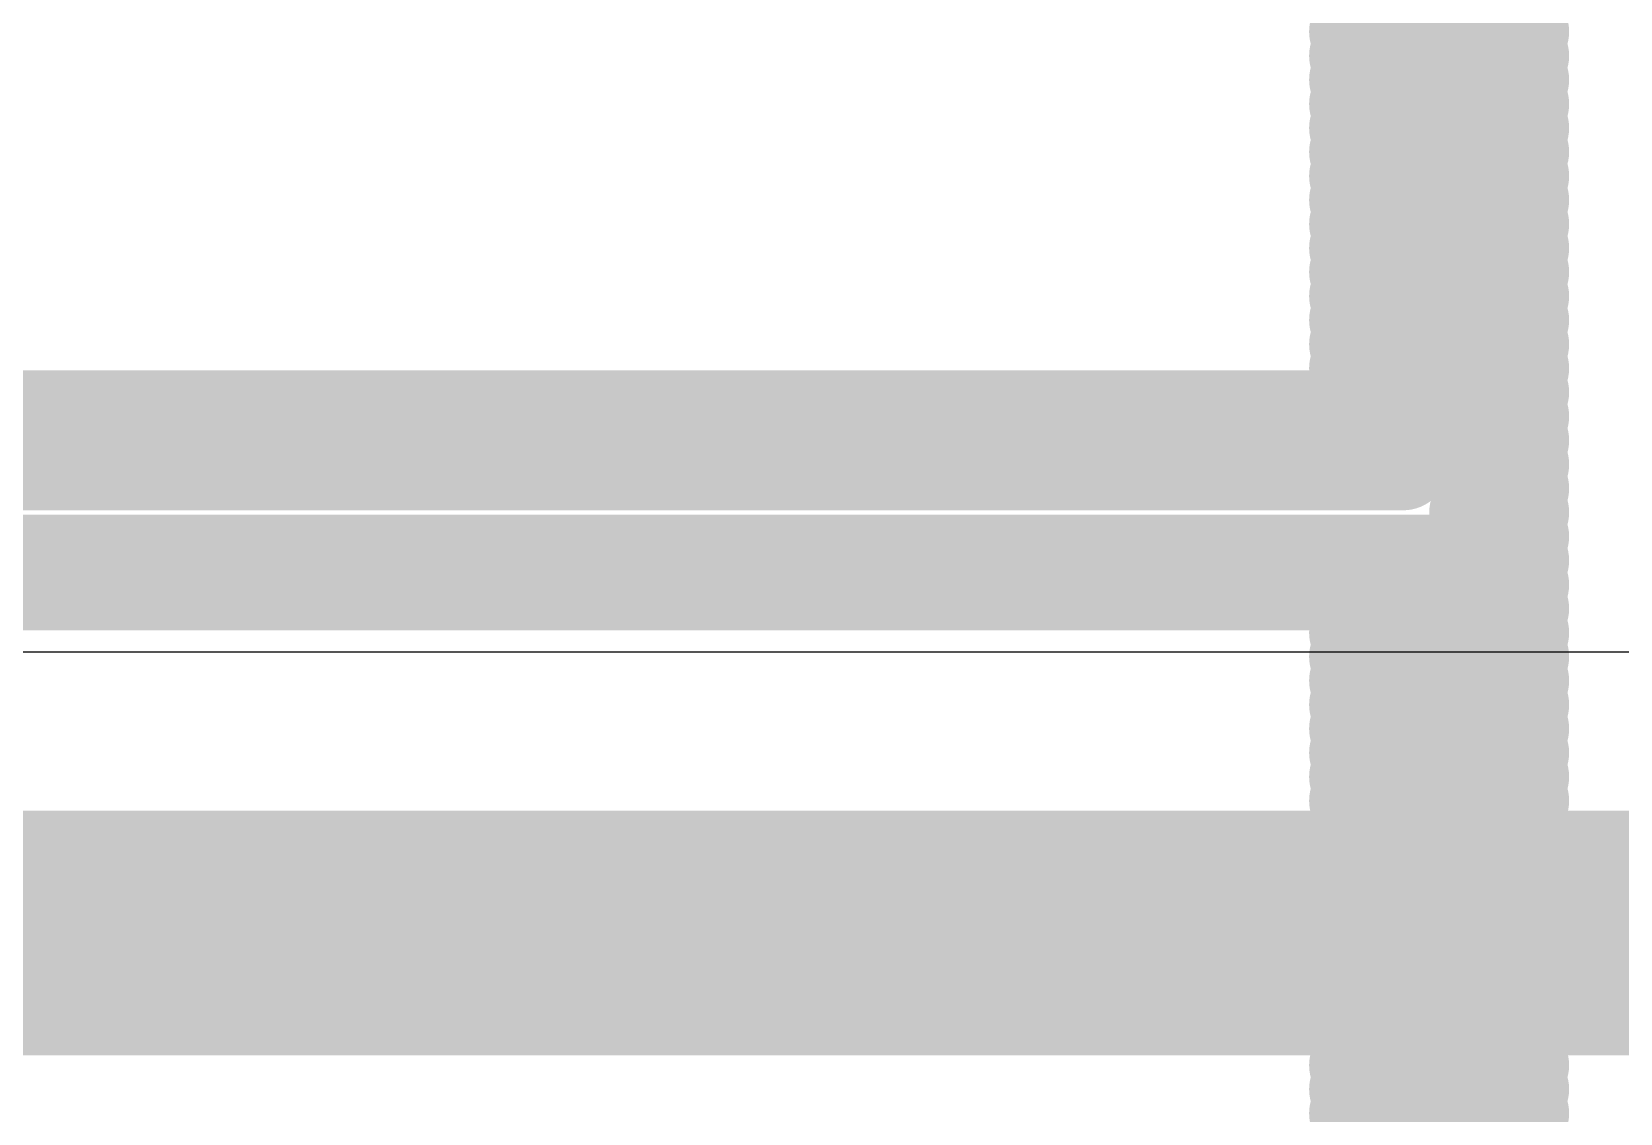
# Model space of a CAD drawing. Header units: inches. Extents: x -4 to 389, y 0 to 108.
# Drawn here: x 35.989 to 37.308, y 9.985 to 10.882 of the extents above; entities that cross this region are included whole.
import ezdxf

# ---------------------------------------------------------------- set-up
doc = ezdxf.new("R2010")
doc.units = ezdxf.units.IN
doc.layers.add('Bottom Layer', color=5, linetype='Continuous')
doc.layers.add('Bottom Overlay', color=54, linetype='Continuous')

msp = doc.modelspace()

# ---------------------------------------------------------------- linework, layer by layer
at = {"layer": 'Bottom Layer'}
msp.add_line((42.5594, 10.3677), (31.0642, 10.3677), dxfattribs=at)
msp.add_lwpolyline([(31.0642, 10.1346, 0.2032, 0.2032, 0), (43.4848, 10.1346, 0.2032, 0.2032, 0)], format="xyseb", dxfattribs=at)
at = {"layer": 'Bottom Overlay'}
for points in [[(37.0876, 10.9023, 0.0762, 0.0762, 0), (37.1474, 10.9023, 0.0762, 0.0762, 0)], [(37.1873, 10.9023, 0.0762, 0.0762, 0), (37.2271, 10.9023, 0.0762, 0.0762, 0)], [(37.0876, 10.8824, 0.0762, 0.0762, 0), (37.1474, 10.8824, 0.0762, 0.0762, 0)], [(37.1873, 10.8824, 0.0762, 0.0762, 0), (37.2271, 10.8824, 0.0762, 0.0762, 0)], [(37.0876, 10.8624, 0.0762, 0.0762, 0), (37.1474, 10.8624, 0.0762, 0.0762, 0)], [(37.1873, 10.8624, 0.0762, 0.0762, 0), (37.2271, 10.8624, 0.0762, 0.0762, 0)], [(37.0876, 10.8425, 0.0762, 0.0762, 0), (37.1474, 10.8425, 0.0762, 0.0762, 0)], [(37.1873, 10.8425, 0.0762, 0.0762, 0), (37.2271, 10.8425, 0.0762, 0.0762, 0)], [(37.0876, 10.8225, 0.0762, 0.0762, 0), (37.1474, 10.8225, 0.0762, 0.0762, 0)], [(37.1873, 10.8225, 0.0762, 0.0762, 0), (37.2271, 10.8225, 0.0762, 0.0762, 0)], [(37.0876, 10.8026, 0.0762, 0.0762, 0), (37.1474, 10.8026, 0.0762, 0.0762, 0)], [(37.1873, 10.8026, 0.0762, 0.0762, 0), (37.2271, 10.8026, 0.0762, 0.0762, 0)], [(37.0876, 10.7827, 0.0762, 0.0762, 0), (37.1474, 10.7827, 0.0762, 0.0762, 0)], [(37.1873, 10.7827, 0.0762, 0.0762, 0), (37.2271, 10.7827, 0.0762, 0.0762, 0)], [(37.0876, 10.7627, 0.0762, 0.0762, 0), (37.1474, 10.7627, 0.0762, 0.0762, 0)], [(37.1873, 10.7627, 0.0762, 0.0762, 0), (37.2271, 10.7627, 0.0762, 0.0762, 0)], [(37.0876, 10.7428, 0.0762, 0.0762, 0), (37.1474, 10.7428, 0.0762, 0.0762, 0)], [(37.1873, 10.7428, 0.0762, 0.0762, 0), (37.2271, 10.7428, 0.0762, 0.0762, 0)], [(37.0876, 10.7228, 0.0762, 0.0762, 0), (37.1474, 10.7228, 0.0762, 0.0762, 0)], [(37.1873, 10.7228, 0.0762, 0.0762, 0), (37.2271, 10.7228, 0.0762, 0.0762, 0)], [(37.0876, 10.7029, 0.0762, 0.0762, 0), (37.1474, 10.7029, 0.0762, 0.0762, 0)], [(37.1873, 10.7029, 0.0762, 0.0762, 0), (37.2271, 10.7029, 0.0762, 0.0762, 0)], [(37.0876, 10.683, 0.0762, 0.0762, 0), (37.1474, 10.683, 0.0762, 0.0762, 0)], [(37.1873, 10.683, 0.0762, 0.0762, 0), (37.2271, 10.683, 0.0762, 0.0762, 0)], [(37.0876, 10.663, 0.0762, 0.0762, 0), (37.1474, 10.663, 0.0762, 0.0762, 0)], [(37.1873, 10.663, 0.0762, 0.0762, 0), (37.2271, 10.663, 0.0762, 0.0762, 0)], [(37.0876, 10.6431, 0.0762, 0.0762, 0), (37.1474, 10.6431, 0.0762, 0.0762, 0)], [(37.1873, 10.6431, 0.0762, 0.0762, 0), (37.2271, 10.6431, 0.0762, 0.0762, 0)], [(37.0876, 10.6231, 0.0762, 0.0762, 0), (37.1474, 10.6231, 0.0762, 0.0762, 0)], [(37.1873, 10.6231, 0.0762, 0.0762, 0), (37.2271, 10.6231, 0.0762, 0.0762, 0)], [(37.0876, 10.6032, 0.0762, 0.0762, 0), (37.1474, 10.6032, 0.0762, 0.0762, 0)], [(37.1873, 10.6032, 0.0762, 0.0762, 0), (37.2271, 10.6032, 0.0762, 0.0762, 0)], [(37.0876, 10.5833, 0.0762, 0.0762, 0), (37.1474, 10.5833, 0.0762, 0.0762, 0)], [(37.1873, 10.5833, 0.0762, 0.0762, 0), (37.2271, 10.5833, 0.0762, 0.0762, 0)], [(35.7915, 10.5633, 0.0762, 0.0762, 0), (37.1474, 10.5633, 0.0762, 0.0762, 0)], [(37.1873, 10.5633, 0.0762, 0.0762, 0), (37.2271, 10.5633, 0.0762, 0.0762, 0)], [(35.7915, 10.5434, 0.0762, 0.0762, 0), (37.1474, 10.5434, 0.0762, 0.0762, 0)], [(37.1873, 10.5434, 0.0762, 0.0762, 0), (37.2271, 10.5434, 0.0762, 0.0762, 0)], [(35.7915, 10.5234, 0.0762, 0.0762, 0), (37.1274, 10.5234, 0.0762, 0.0762, 0)], [(37.1873, 10.5234, 0.0762, 0.0762, 0), (37.2271, 10.5234, 0.0762, 0.0762, 0)], [(37.1873, 10.5035, 0.0762, 0.0762, 0), (37.2271, 10.5035, 0.0762, 0.0762, 0)], [(37.1873, 10.4836, 0.0762, 0.0762, 0), (37.2271, 10.4836, 0.0762, 0.0762, 0)], [(37.1873, 10.4636, 0.0762, 0.0762, 0), (37.2271, 10.4636, 0.0762, 0.0762, 0)], [(35.7915, 10.4437, 0.0762, 0.0762, 0), (37.1474, 10.4437, 0.0762, 0.0762, 0)], [(37.1873, 10.4437, 0.0762, 0.0762, 0), (37.2271, 10.4437, 0.0762, 0.0762, 0)], [(35.7915, 10.4237, 0.0762, 0.0762, 0), (37.1474, 10.4237, 0.0762, 0.0762, 0)], [(37.1873, 10.4237, 0.0762, 0.0762, 0), (37.2271, 10.4237, 0.0762, 0.0762, 0)], [(37.0876, 10.4038, 0.0762, 0.0762, 0), (37.1474, 10.4038, 0.0762, 0.0762, 0)], [(37.1873, 10.4038, 0.0762, 0.0762, 0), (37.2271, 10.4038, 0.0762, 0.0762, 0)], [(37.0876, 10.3838, 0.0762, 0.0762, 0), (37.1474, 10.3838, 0.0762, 0.0762, 0)], [(37.1873, 10.3838, 0.0762, 0.0762, 0), (37.2271, 10.3838, 0.0762, 0.0762, 0)], [(37.0876, 10.3639, 0.0762, 0.0762, 0), (37.1474, 10.3639, 0.0762, 0.0762, 0)], [(37.1873, 10.3639, 0.0762, 0.0762, 0), (37.2271, 10.3639, 0.0762, 0.0762, 0)], [(37.0876, 10.344, 0.0762, 0.0762, 0), (37.1474, 10.344, 0.0762, 0.0762, 0)], [(37.1873, 10.344, 0.0762, 0.0762, 0), (37.2271, 10.344, 0.0762, 0.0762, 0)], [(37.0876, 10.324, 0.0762, 0.0762, 0), (37.1474, 10.324, 0.0762, 0.0762, 0)], [(37.1873, 10.324, 0.0762, 0.0762, 0), (37.2271, 10.324, 0.0762, 0.0762, 0)], [(37.0876, 10.3041, 0.0762, 0.0762, 0), (37.1474, 10.3041, 0.0762, 0.0762, 0)], [(37.1873, 10.3041, 0.0762, 0.0762, 0), (37.2271, 10.3041, 0.0762, 0.0762, 0)], [(37.0876, 10.2841, 0.0762, 0.0762, 0), (37.1474, 10.2841, 0.0762, 0.0762, 0)], [(37.1873, 10.2841, 0.0762, 0.0762, 0), (37.2271, 10.2841, 0.0762, 0.0762, 0)], [(37.0876, 10.2642, 0.0762, 0.0762, 0), (37.1474, 10.2642, 0.0762, 0.0762, 0)], [(37.1873, 10.2642, 0.0762, 0.0762, 0), (37.2271, 10.2642, 0.0762, 0.0762, 0)], [(37.0876, 10.2443, 0.0762, 0.0762, 0), (37.1474, 10.2443, 0.0762, 0.0762, 0)], [(37.1873, 10.2443, 0.0762, 0.0762, 0), (37.2271, 10.2443, 0.0762, 0.0762, 0)], [(37.0876, 10.2243, 0.0762, 0.0762, 0), (37.1474, 10.2243, 0.0762, 0.0762, 0)], [(37.1873, 10.2243, 0.0762, 0.0762, 0), (37.2271, 10.2243, 0.0762, 0.0762, 0)], [(37.0876, 10.2044, 0.0762, 0.0762, 0), (37.1474, 10.2044, 0.0762, 0.0762, 0)], [(37.1873, 10.2044, 0.0762, 0.0762, 0), (37.2271, 10.2044, 0.0762, 0.0762, 0)], [(37.0876, 10.1844, 0.0762, 0.0762, 0), (37.1474, 10.1844, 0.0762, 0.0762, 0)], [(37.1873, 10.1844, 0.0762, 0.0762, 0), (37.2271, 10.1844, 0.0762, 0.0762, 0)], [(37.0876, 10.1645, 0.0762, 0.0762, 0), (37.1474, 10.1645, 0.0762, 0.0762, 0)], [(37.1873, 10.1645, 0.0762, 0.0762, 0), (37.2271, 10.1645, 0.0762, 0.0762, 0)], [(37.0876, 10.1446, 0.0762, 0.0762, 0), (37.1474, 10.1446, 0.0762, 0.0762, 0)], [(37.1873, 10.1446, 0.0762, 0.0762, 0), (37.2271, 10.1446, 0.0762, 0.0762, 0)], [(37.0876, 10.1246, 0.0762, 0.0762, 0), (37.1474, 10.1246, 0.0762, 0.0762, 0)], [(37.1873, 10.1246, 0.0762, 0.0762, 0), (37.2271, 10.1246, 0.0762, 0.0762, 0)], [(37.0876, 10.1047, 0.0762, 0.0762, 0), (37.1474, 10.1047, 0.0762, 0.0762, 0)], [(37.1873, 10.1047, 0.0762, 0.0762, 0), (37.2271, 10.1047, 0.0762, 0.0762, 0)], [(37.0876, 10.0847, 0.0762, 0.0762, 0), (37.1474, 10.0847, 0.0762, 0.0762, 0)], [(37.1873, 10.0847, 0.0762, 0.0762, 0), (37.2271, 10.0847, 0.0762, 0.0762, 0)], [(37.0876, 10.0648, 0.0762, 0.0762, 0), (37.1274, 10.0648, 0.0762, 0.0762, 0)], [(37.1873, 10.0648, 0.0762, 0.0762, 0), (37.2271, 10.0648, 0.0762, 0.0762, 0)], [(37.0876, 10.0449, 0.0762, 0.0762, 0), (37.1274, 10.0449, 0.0762, 0.0762, 0)], [(37.1873, 10.0449, 0.0762, 0.0762, 0), (37.2271, 10.0449, 0.0762, 0.0762, 0)], [(37.0876, 10.0249, 0.0762, 0.0762, 0), (37.1274, 10.0249, 0.0762, 0.0762, 0)], [(37.1873, 10.0249, 0.0762, 0.0762, 0), (37.2271, 10.0249, 0.0762, 0.0762, 0)], [(37.0876, 10.005, 0.0762, 0.0762, 0), (37.1274, 10.005, 0.0762, 0.0762, 0)], [(37.1873, 10.005, 0.0762, 0.0762, 0), (37.2271, 10.005, 0.0762, 0.0762, 0)], [(37.0876, 9.985, 0.0762, 0.0762, 0), (37.1274, 9.985, 0.0762, 0.0762, 0)], [(37.1873, 9.985, 0.0762, 0.0762, 0), (37.2271, 9.985, 0.0762, 0.0762, 0)], [(37.0876, 9.9651, 0.0762, 0.0762, 0), (37.1274, 9.9651, 0.0762, 0.0762, 0)], [(37.1873, 9.9651, 0.0762, 0.0762, 0), (37.2271, 9.9651, 0.0762, 0.0762, 0)]]:
    msp.add_lwpolyline(points, format="xyseb", dxfattribs=at)
for points in [[(37.0685, 10.9023, 0.0381, 0.0381, 1), (37.1066, 10.9023, 0.0381, 0.0381, 1)], [(37.1283, 10.9023, 0.0381, 0.0381, 1), (37.1664, 10.9023, 0.0381, 0.0381, 1)], [(37.1682, 10.9023, 0.0381, 0.0381, 1), (37.2063, 10.9023, 0.0381, 0.0381, 1)], [(37.2081, 10.9023, 0.0381, 0.0381, 1), (37.2462, 10.9023, 0.0381, 0.0381, 1)], [(37.0685, 10.8824, 0.0381, 0.0381, 1), (37.1066, 10.8824, 0.0381, 0.0381, 1)], [(37.1283, 10.8824, 0.0381, 0.0381, 1), (37.1664, 10.8824, 0.0381, 0.0381, 1)], [(37.1682, 10.8824, 0.0381, 0.0381, 1), (37.2063, 10.8824, 0.0381, 0.0381, 1)], [(37.2081, 10.8824, 0.0381, 0.0381, 1), (37.2462, 10.8824, 0.0381, 0.0381, 1)], [(37.0685, 10.8624, 0.0381, 0.0381, 1), (37.1066, 10.8624, 0.0381, 0.0381, 1)], [(37.1283, 10.8624, 0.0381, 0.0381, 1), (37.1664, 10.8624, 0.0381, 0.0381, 1)], [(37.1682, 10.8624, 0.0381, 0.0381, 1), (37.2063, 10.8624, 0.0381, 0.0381, 1)], [(37.2081, 10.8624, 0.0381, 0.0381, 1), (37.2462, 10.8624, 0.0381, 0.0381, 1)], [(37.0685, 10.8425, 0.0381, 0.0381, 1), (37.1066, 10.8425, 0.0381, 0.0381, 1)], [(37.1283, 10.8425, 0.0381, 0.0381, 1), (37.1664, 10.8425, 0.0381, 0.0381, 1)], [(37.1682, 10.8425, 0.0381, 0.0381, 1), (37.2063, 10.8425, 0.0381, 0.0381, 1)], [(37.2081, 10.8425, 0.0381, 0.0381, 1), (37.2462, 10.8425, 0.0381, 0.0381, 1)], [(37.0685, 10.8225, 0.0381, 0.0381, 1), (37.1066, 10.8225, 0.0381, 0.0381, 1)], [(37.1283, 10.8225, 0.0381, 0.0381, 1), (37.1664, 10.8225, 0.0381, 0.0381, 1)], [(37.1682, 10.8225, 0.0381, 0.0381, 1), (37.2063, 10.8225, 0.0381, 0.0381, 1)], [(37.2081, 10.8225, 0.0381, 0.0381, 1), (37.2462, 10.8225, 0.0381, 0.0381, 1)], [(37.0685, 10.8026, 0.0381, 0.0381, 1), (37.1066, 10.8026, 0.0381, 0.0381, 1)], [(37.1283, 10.8026, 0.0381, 0.0381, 1), (37.1664, 10.8026, 0.0381, 0.0381, 1)], [(37.1682, 10.8026, 0.0381, 0.0381, 1), (37.2063, 10.8026, 0.0381, 0.0381, 1)], [(37.2081, 10.8026, 0.0381, 0.0381, 1), (37.2462, 10.8026, 0.0381, 0.0381, 1)], [(37.0685, 10.7827, 0.0381, 0.0381, 1), (37.1066, 10.7827, 0.0381, 0.0381, 1)], [(37.1283, 10.7827, 0.0381, 0.0381, 1), (37.1664, 10.7827, 0.0381, 0.0381, 1)], [(37.1682, 10.7827, 0.0381, 0.0381, 1), (37.2063, 10.7827, 0.0381, 0.0381, 1)], [(37.2081, 10.7827, 0.0381, 0.0381, 1), (37.2462, 10.7827, 0.0381, 0.0381, 1)], [(37.0685, 10.7627, 0.0381, 0.0381, 1), (37.1066, 10.7627, 0.0381, 0.0381, 1)], [(37.1283, 10.7627, 0.0381, 0.0381, 1), (37.1664, 10.7627, 0.0381, 0.0381, 1)], [(37.1682, 10.7627, 0.0381, 0.0381, 1), (37.2063, 10.7627, 0.0381, 0.0381, 1)], [(37.2081, 10.7627, 0.0381, 0.0381, 1), (37.2462, 10.7627, 0.0381, 0.0381, 1)], [(37.0685, 10.7428, 0.0381, 0.0381, 1), (37.1066, 10.7428, 0.0381, 0.0381, 1)], [(37.1283, 10.7428, 0.0381, 0.0381, 1), (37.1664, 10.7428, 0.0381, 0.0381, 1)], [(37.1682, 10.7428, 0.0381, 0.0381, 1), (37.2063, 10.7428, 0.0381, 0.0381, 1)], [(37.2081, 10.7428, 0.0381, 0.0381, 1), (37.2462, 10.7428, 0.0381, 0.0381, 1)], [(37.0685, 10.7228, 0.0381, 0.0381, 1), (37.1066, 10.7228, 0.0381, 0.0381, 1)], [(37.1283, 10.7228, 0.0381, 0.0381, 1), (37.1664, 10.7228, 0.0381, 0.0381, 1)], [(37.1682, 10.7228, 0.0381, 0.0381, 1), (37.2063, 10.7228, 0.0381, 0.0381, 1)], [(37.2081, 10.7228, 0.0381, 0.0381, 1), (37.2462, 10.7228, 0.0381, 0.0381, 1)], [(37.0685, 10.7029, 0.0381, 0.0381, 1), (37.1066, 10.7029, 0.0381, 0.0381, 1)], [(37.1283, 10.7029, 0.0381, 0.0381, 1), (37.1664, 10.7029, 0.0381, 0.0381, 1)], [(37.1682, 10.7029, 0.0381, 0.0381, 1), (37.2063, 10.7029, 0.0381, 0.0381, 1)], [(37.2081, 10.7029, 0.0381, 0.0381, 1), (37.2462, 10.7029, 0.0381, 0.0381, 1)], [(37.0685, 10.683, 0.0381, 0.0381, 1), (37.1066, 10.683, 0.0381, 0.0381, 1)], [(37.1283, 10.683, 0.0381, 0.0381, 1), (37.1664, 10.683, 0.0381, 0.0381, 1)], [(37.1682, 10.683, 0.0381, 0.0381, 1), (37.2063, 10.683, 0.0381, 0.0381, 1)], [(37.2081, 10.683, 0.0381, 0.0381, 1), (37.2462, 10.683, 0.0381, 0.0381, 1)], [(37.0685, 10.663, 0.0381, 0.0381, 1), (37.1066, 10.663, 0.0381, 0.0381, 1)], [(37.1283, 10.663, 0.0381, 0.0381, 1), (37.1664, 10.663, 0.0381, 0.0381, 1)], [(37.1682, 10.663, 0.0381, 0.0381, 1), (37.2063, 10.663, 0.0381, 0.0381, 1)], [(37.2081, 10.663, 0.0381, 0.0381, 1), (37.2462, 10.663, 0.0381, 0.0381, 1)], [(37.0685, 10.6431, 0.0381, 0.0381, 1), (37.1066, 10.6431, 0.0381, 0.0381, 1)], [(37.1283, 10.6431, 0.0381, 0.0381, 1), (37.1664, 10.6431, 0.0381, 0.0381, 1)], [(37.1682, 10.6431, 0.0381, 0.0381, 1), (37.2063, 10.6431, 0.0381, 0.0381, 1)], [(37.2081, 10.6431, 0.0381, 0.0381, 1), (37.2462, 10.6431, 0.0381, 0.0381, 1)], [(37.0685, 10.6231, 0.0381, 0.0381, 1), (37.1066, 10.6231, 0.0381, 0.0381, 1)], [(37.1283, 10.6231, 0.0381, 0.0381, 1), (37.1664, 10.6231, 0.0381, 0.0381, 1)], [(37.1682, 10.6231, 0.0381, 0.0381, 1), (37.2063, 10.6231, 0.0381, 0.0381, 1)], [(37.2081, 10.6231, 0.0381, 0.0381, 1), (37.2462, 10.6231, 0.0381, 0.0381, 1)], [(37.0685, 10.6032, 0.0381, 0.0381, 1), (37.1066, 10.6032, 0.0381, 0.0381, 1)], [(37.1283, 10.6032, 0.0381, 0.0381, 1), (37.1664, 10.6032, 0.0381, 0.0381, 1)], [(37.1682, 10.6032, 0.0381, 0.0381, 1), (37.2063, 10.6032, 0.0381, 0.0381, 1)], [(37.2081, 10.6032, 0.0381, 0.0381, 1), (37.2462, 10.6032, 0.0381, 0.0381, 1)], [(37.0685, 10.5833, 0.0381, 0.0381, 1), (37.1066, 10.5833, 0.0381, 0.0381, 1)], [(37.1283, 10.5833, 0.0381, 0.0381, 1), (37.1664, 10.5833, 0.0381, 0.0381, 1)], [(37.1682, 10.5833, 0.0381, 0.0381, 1), (37.2063, 10.5833, 0.0381, 0.0381, 1)], [(37.2081, 10.5833, 0.0381, 0.0381, 1), (37.2462, 10.5833, 0.0381, 0.0381, 1)], [(37.1283, 10.5633, 0.0381, 0.0381, 1), (37.1664, 10.5633, 0.0381, 0.0381, 1)], [(37.1682, 10.5633, 0.0381, 0.0381, 1), (37.2063, 10.5633, 0.0381, 0.0381, 1)], [(37.2081, 10.5633, 0.0381, 0.0381, 1), (37.2462, 10.5633, 0.0381, 0.0381, 1)], [(37.1283, 10.5434, 0.0381, 0.0381, 1), (37.1664, 10.5434, 0.0381, 0.0381, 1)], [(37.1682, 10.5434, 0.0381, 0.0381, 1), (37.2063, 10.5434, 0.0381, 0.0381, 1)], [(37.2081, 10.5434, 0.0381, 0.0381, 1), (37.2462, 10.5434, 0.0381, 0.0381, 1)], [(37.1084, 10.5234, 0.0381, 0.0381, 1), (37.1465, 10.5234, 0.0381, 0.0381, 1)], [(37.1682, 10.5234, 0.0381, 0.0381, 1), (37.2063, 10.5234, 0.0381, 0.0381, 1)], [(37.2081, 10.5234, 0.0381, 0.0381, 1), (37.2462, 10.5234, 0.0381, 0.0381, 1)], [(37.1682, 10.5035, 0.0381, 0.0381, 1), (37.2063, 10.5035, 0.0381, 0.0381, 1)], [(37.2081, 10.5035, 0.0381, 0.0381, 1), (37.2462, 10.5035, 0.0381, 0.0381, 1)], [(37.1682, 10.4836, 0.0381, 0.0381, 1), (37.2063, 10.4836, 0.0381, 0.0381, 1)], [(37.2081, 10.4836, 0.0381, 0.0381, 1), (37.2462, 10.4836, 0.0381, 0.0381, 1)], [(37.1682, 10.4636, 0.0381, 0.0381, 1), (37.2063, 10.4636, 0.0381, 0.0381, 1)], [(37.2081, 10.4636, 0.0381, 0.0381, 1), (37.2462, 10.4636, 0.0381, 0.0381, 1)], [(37.1283, 10.4437, 0.0381, 0.0381, 1), (37.1664, 10.4437, 0.0381, 0.0381, 1)], [(37.1682, 10.4437, 0.0381, 0.0381, 1), (37.2063, 10.4437, 0.0381, 0.0381, 1)], [(37.2081, 10.4437, 0.0381, 0.0381, 1), (37.2462, 10.4437, 0.0381, 0.0381, 1)], [(37.1283, 10.4237, 0.0381, 0.0381, 1), (37.1664, 10.4237, 0.0381, 0.0381, 1)], [(37.1682, 10.4237, 0.0381, 0.0381, 1), (37.2063, 10.4237, 0.0381, 0.0381, 1)], [(37.2081, 10.4237, 0.0381, 0.0381, 1), (37.2462, 10.4237, 0.0381, 0.0381, 1)], [(37.0685, 10.4038, 0.0381, 0.0381, 1), (37.1066, 10.4038, 0.0381, 0.0381, 1)], [(37.1283, 10.4038, 0.0381, 0.0381, 1), (37.1664, 10.4038, 0.0381, 0.0381, 1)], [(37.1682, 10.4038, 0.0381, 0.0381, 1), (37.2063, 10.4038, 0.0381, 0.0381, 1)], [(37.2081, 10.4038, 0.0381, 0.0381, 1), (37.2462, 10.4038, 0.0381, 0.0381, 1)], [(37.0685, 10.3838, 0.0381, 0.0381, 1), (37.1066, 10.3838, 0.0381, 0.0381, 1)], [(37.1283, 10.3838, 0.0381, 0.0381, 1), (37.1664, 10.3838, 0.0381, 0.0381, 1)], [(37.1682, 10.3838, 0.0381, 0.0381, 1), (37.2063, 10.3838, 0.0381, 0.0381, 1)], [(37.2081, 10.3838, 0.0381, 0.0381, 1), (37.2462, 10.3838, 0.0381, 0.0381, 1)], [(37.0685, 10.3639, 0.0381, 0.0381, 1), (37.1066, 10.3639, 0.0381, 0.0381, 1)], [(37.1283, 10.3639, 0.0381, 0.0381, 1), (37.1664, 10.3639, 0.0381, 0.0381, 1)], [(37.1682, 10.3639, 0.0381, 0.0381, 1), (37.2063, 10.3639, 0.0381, 0.0381, 1)], [(37.2081, 10.3639, 0.0381, 0.0381, 1), (37.2462, 10.3639, 0.0381, 0.0381, 1)], [(37.0685, 10.344, 0.0381, 0.0381, 1), (37.1066, 10.344, 0.0381, 0.0381, 1)], [(37.1283, 10.344, 0.0381, 0.0381, 1), (37.1664, 10.344, 0.0381, 0.0381, 1)], [(37.1682, 10.344, 0.0381, 0.0381, 1), (37.2063, 10.344, 0.0381, 0.0381, 1)], [(37.2081, 10.344, 0.0381, 0.0381, 1), (37.2462, 10.344, 0.0381, 0.0381, 1)], [(37.0685, 10.324, 0.0381, 0.0381, 1), (37.1066, 10.324, 0.0381, 0.0381, 1)], [(37.1283, 10.324, 0.0381, 0.0381, 1), (37.1664, 10.324, 0.0381, 0.0381, 1)], [(37.1682, 10.324, 0.0381, 0.0381, 1), (37.2063, 10.324, 0.0381, 0.0381, 1)], [(37.2081, 10.324, 0.0381, 0.0381, 1), (37.2462, 10.324, 0.0381, 0.0381, 1)], [(37.0685, 10.3041, 0.0381, 0.0381, 1), (37.1066, 10.3041, 0.0381, 0.0381, 1)], [(37.1283, 10.3041, 0.0381, 0.0381, 1), (37.1664, 10.3041, 0.0381, 0.0381, 1)], [(37.1682, 10.3041, 0.0381, 0.0381, 1), (37.2063, 10.3041, 0.0381, 0.0381, 1)], [(37.2081, 10.3041, 0.0381, 0.0381, 1), (37.2462, 10.3041, 0.0381, 0.0381, 1)], [(37.0685, 10.2841, 0.0381, 0.0381, 1), (37.1066, 10.2841, 0.0381, 0.0381, 1)], [(37.1283, 10.2841, 0.0381, 0.0381, 1), (37.1664, 10.2841, 0.0381, 0.0381, 1)], [(37.1682, 10.2841, 0.0381, 0.0381, 1), (37.2063, 10.2841, 0.0381, 0.0381, 1)], [(37.2081, 10.2841, 0.0381, 0.0381, 1), (37.2462, 10.2841, 0.0381, 0.0381, 1)], [(37.0685, 10.2642, 0.0381, 0.0381, 1), (37.1066, 10.2642, 0.0381, 0.0381, 1)], [(37.1283, 10.2642, 0.0381, 0.0381, 1), (37.1664, 10.2642, 0.0381, 0.0381, 1)], [(37.1682, 10.2642, 0.0381, 0.0381, 1), (37.2063, 10.2642, 0.0381, 0.0381, 1)], [(37.2081, 10.2642, 0.0381, 0.0381, 1), (37.2462, 10.2642, 0.0381, 0.0381, 1)], [(37.0685, 10.2443, 0.0381, 0.0381, 1), (37.1066, 10.2443, 0.0381, 0.0381, 1)], [(37.1283, 10.2443, 0.0381, 0.0381, 1), (37.1664, 10.2443, 0.0381, 0.0381, 1)], [(37.1682, 10.2443, 0.0381, 0.0381, 1), (37.2063, 10.2443, 0.0381, 0.0381, 1)], [(37.2081, 10.2443, 0.0381, 0.0381, 1), (37.2462, 10.2443, 0.0381, 0.0381, 1)], [(37.0685, 10.2243, 0.0381, 0.0381, 1), (37.1066, 10.2243, 0.0381, 0.0381, 1)], [(37.1283, 10.2243, 0.0381, 0.0381, 1), (37.1664, 10.2243, 0.0381, 0.0381, 1)], [(37.1682, 10.2243, 0.0381, 0.0381, 1), (37.2063, 10.2243, 0.0381, 0.0381, 1)], [(37.2081, 10.2243, 0.0381, 0.0381, 1), (37.2462, 10.2243, 0.0381, 0.0381, 1)], [(37.0685, 10.2044, 0.0381, 0.0381, 1), (37.1066, 10.2044, 0.0381, 0.0381, 1)], [(37.1283, 10.2044, 0.0381, 0.0381, 1), (37.1664, 10.2044, 0.0381, 0.0381, 1)], [(37.1682, 10.2044, 0.0381, 0.0381, 1), (37.2063, 10.2044, 0.0381, 0.0381, 1)], [(37.2081, 10.2044, 0.0381, 0.0381, 1), (37.2462, 10.2044, 0.0381, 0.0381, 1)], [(37.0685, 10.1844, 0.0381, 0.0381, 1), (37.1066, 10.1844, 0.0381, 0.0381, 1)], [(37.1283, 10.1844, 0.0381, 0.0381, 1), (37.1664, 10.1844, 0.0381, 0.0381, 1)], [(37.1682, 10.1844, 0.0381, 0.0381, 1), (37.2063, 10.1844, 0.0381, 0.0381, 1)], [(37.2081, 10.1844, 0.0381, 0.0381, 1), (37.2462, 10.1844, 0.0381, 0.0381, 1)], [(37.0685, 10.1645, 0.0381, 0.0381, 1), (37.1066, 10.1645, 0.0381, 0.0381, 1)], [(37.1283, 10.1645, 0.0381, 0.0381, 1), (37.1664, 10.1645, 0.0381, 0.0381, 1)], [(37.1682, 10.1645, 0.0381, 0.0381, 1), (37.2063, 10.1645, 0.0381, 0.0381, 1)], [(37.2081, 10.1645, 0.0381, 0.0381, 1), (37.2462, 10.1645, 0.0381, 0.0381, 1)], [(37.0685, 10.1446, 0.0381, 0.0381, 1), (37.1066, 10.1446, 0.0381, 0.0381, 1)], [(37.1283, 10.1446, 0.0381, 0.0381, 1), (37.1664, 10.1446, 0.0381, 0.0381, 1)], [(37.1682, 10.1446, 0.0381, 0.0381, 1), (37.2063, 10.1446, 0.0381, 0.0381, 1)], [(37.2081, 10.1446, 0.0381, 0.0381, 1), (37.2462, 10.1446, 0.0381, 0.0381, 1)], [(37.0685, 10.1246, 0.0381, 0.0381, 1), (37.1066, 10.1246, 0.0381, 0.0381, 1)], [(37.1283, 10.1246, 0.0381, 0.0381, 1), (37.1664, 10.1246, 0.0381, 0.0381, 1)], [(37.1682, 10.1246, 0.0381, 0.0381, 1), (37.2063, 10.1246, 0.0381, 0.0381, 1)], [(37.2081, 10.1246, 0.0381, 0.0381, 1), (37.2462, 10.1246, 0.0381, 0.0381, 1)], [(37.0685, 10.1047, 0.0381, 0.0381, 1), (37.1066, 10.1047, 0.0381, 0.0381, 1)], [(37.1283, 10.1047, 0.0381, 0.0381, 1), (37.1664, 10.1047, 0.0381, 0.0381, 1)], [(37.1682, 10.1047, 0.0381, 0.0381, 1), (37.2063, 10.1047, 0.0381, 0.0381, 1)], [(37.2081, 10.1047, 0.0381, 0.0381, 1), (37.2462, 10.1047, 0.0381, 0.0381, 1)], [(37.0685, 10.0847, 0.0381, 0.0381, 1), (37.1066, 10.0847, 0.0381, 0.0381, 1)], [(37.1283, 10.0847, 0.0381, 0.0381, 1), (37.1664, 10.0847, 0.0381, 0.0381, 1)], [(37.1682, 10.0847, 0.0381, 0.0381, 1), (37.2063, 10.0847, 0.0381, 0.0381, 1)], [(37.2081, 10.0847, 0.0381, 0.0381, 1), (37.2462, 10.0847, 0.0381, 0.0381, 1)], [(37.0685, 10.0648, 0.0381, 0.0381, 1), (37.1066, 10.0648, 0.0381, 0.0381, 1)], [(37.1084, 10.0648, 0.0381, 0.0381, 1), (37.1465, 10.0648, 0.0381, 0.0381, 1)], [(37.1682, 10.0648, 0.0381, 0.0381, 1), (37.2063, 10.0648, 0.0381, 0.0381, 1)], [(37.2081, 10.0648, 0.0381, 0.0381, 1), (37.2462, 10.0648, 0.0381, 0.0381, 1)], [(37.0685, 10.0449, 0.0381, 0.0381, 1), (37.1066, 10.0449, 0.0381, 0.0381, 1)], [(37.1084, 10.0449, 0.0381, 0.0381, 1), (37.1465, 10.0449, 0.0381, 0.0381, 1)], [(37.1682, 10.0449, 0.0381, 0.0381, 1), (37.2063, 10.0449, 0.0381, 0.0381, 1)], [(37.2081, 10.0449, 0.0381, 0.0381, 1), (37.2462, 10.0449, 0.0381, 0.0381, 1)], [(37.0685, 10.0249, 0.0381, 0.0381, 1), (37.1066, 10.0249, 0.0381, 0.0381, 1)], [(37.1084, 10.0249, 0.0381, 0.0381, 1), (37.1465, 10.0249, 0.0381, 0.0381, 1)], [(37.1682, 10.0249, 0.0381, 0.0381, 1), (37.2063, 10.0249, 0.0381, 0.0381, 1)], [(37.2081, 10.0249, 0.0381, 0.0381, 1), (37.2462, 10.0249, 0.0381, 0.0381, 1)], [(37.0685, 10.005, 0.0381, 0.0381, 1), (37.1066, 10.005, 0.0381, 0.0381, 1)], [(37.1084, 10.005, 0.0381, 0.0381, 1), (37.1465, 10.005, 0.0381, 0.0381, 1)], [(37.1682, 10.005, 0.0381, 0.0381, 1), (37.2063, 10.005, 0.0381, 0.0381, 1)], [(37.2081, 10.005, 0.0381, 0.0381, 1), (37.2462, 10.005, 0.0381, 0.0381, 1)], [(37.0685, 9.985, 0.0381, 0.0381, 1), (37.1066, 9.985, 0.0381, 0.0381, 1)], [(37.1084, 9.985, 0.0381, 0.0381, 1), (37.1465, 9.985, 0.0381, 0.0381, 1)], [(37.1682, 9.985, 0.0381, 0.0381, 1), (37.2063, 9.985, 0.0381, 0.0381, 1)], [(37.2081, 9.985, 0.0381, 0.0381, 1), (37.2462, 9.985, 0.0381, 0.0381, 1)], [(37.0685, 9.9651, 0.0381, 0.0381, 1), (37.1066, 9.9651, 0.0381, 0.0381, 1)], [(37.1084, 9.9651, 0.0381, 0.0381, 1), (37.1465, 9.9651, 0.0381, 0.0381, 1)], [(37.1682, 9.9651, 0.0381, 0.0381, 1), (37.2063, 9.9651, 0.0381, 0.0381, 1)], [(37.2081, 9.9651, 0.0381, 0.0381, 1), (37.2462, 9.9651, 0.0381, 0.0381, 1)]]:
    msp.add_lwpolyline(points, format="xyseb", close=True, dxfattribs=at)

doc.saveas('drawing.dxf')
